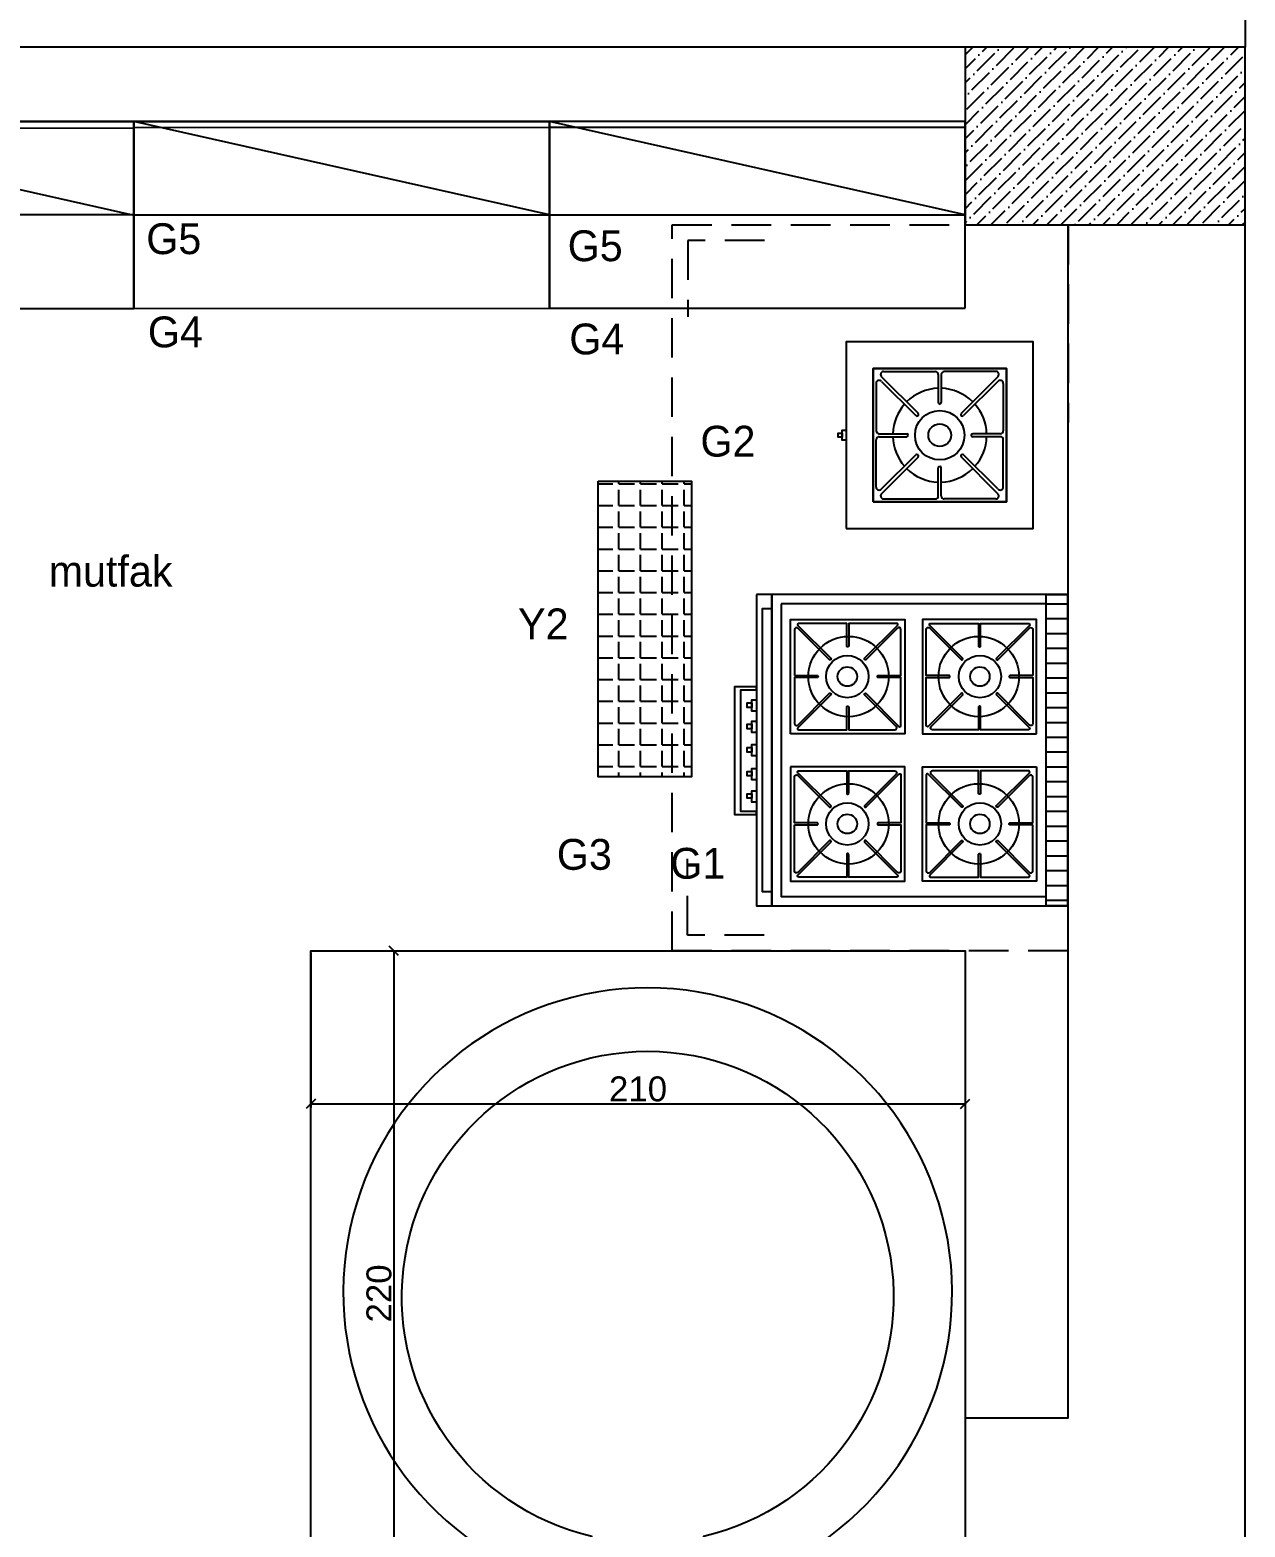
# Model space of a CAD drawing. Header units: millimetres. Extents: x -1066 to 22000, y -1118 to 1876.
# Drawn here: x 1347.7 to 1737.8, y 785.1 to 1265.8 of the extents above; entities that cross this region are included whole.
import ezdxf

# ---------------------------------------------------------------- set-up
doc = ezdxf.new("R2010")
doc.units = ezdxf.units.MM
doc.linetypes.add('HIDDENX2', pattern=[19.05, 12.7, -6.35])
doc.layers.add('DUVAR', color=1, linetype='Continuous')
doc.styles.get("Standard").update_dxf_attribs({"font": 'arial.ttf'})
doc.styles.add('TAKSİM', font='GOTHIC.TTF', dxfattribs={"height": 20})
doc.dimstyles.new('OLCU50', dxfattribs={"dimtxt": 8, "dimasz": 3, "dimexe": 1.25, "dimexo": 0.625, "dimtad": 1, "dimdec": 0, "dimtxsty": 'Standard', "dimblk": 'OBLIQUE', "dimcen": 2.5, "dimclrd": 256, "dimclre": 251, "dimclrt": 25, "dimadec": 0, "dimazin": 0, "dimtfac": 1, "dimtdec": 0, "dimtmove": 0, "dimatfit": 3, "dimldrblk": 'OBLIQUE', "dimfxl": 1, "dimarcsym": 0})

# ---------------------------------------------------------------- blocks, each defined once
blk = doc.blocks.new('A$C64684F17')
at = {"layer": 'DUVAR'}
h = blk.add_hatch(dxfattribs=at)
h.set_pattern_fill('ANSI31', color=256, scale=1.5, angle=45, style=0)
h.set_pattern_definition([(90, (-2348.432, -5716.0087), (-4.7625, 9e-16), [])])
h.paths.add_polyline_path([(0, 107), (0, 100), (100, 100), (100, 107)])
for points in [[(0, 12), (100, 12), (100, 107), (0, 107)], [(100, 100), (0, 100), (0, 107), (100, 107)], [(3, 15), (97, 15), (97, 100), (3, 100)], [(0, 7), (100, 7), (100, 12), (0, 12)], [(4.49, 12), (95.51, 12), (95.51, 9), (4.49, 9)], [(33.82, 7), (37.46, 7), (37.46, 5.54), (33.82, 5.54)], [(34.79, 5.54), (36.24, 5.54), (36.24, 4.08), (34.79, 4.08)], [(40.67, 7), (44.31, 7), (44.31, 5.54), (40.67, 5.54)], [(41.64, 5.54), (43.09, 5.54), (43.09, 4.08), (41.64, 4.08)], [(48.18, 7), (51.82, 7), (51.82, 5.54), (48.18, 5.54)], [(49.14, 5.54), (50.6, 5.54), (50.6, 4.08), (49.14, 4.08)], [(55.82, 7), (59.46, 7), (59.46, 5.54), (55.82, 5.54)], [(56.78, 5.54), (58.24, 5.54), (58.24, 4.08), (56.78, 4.08)], [(63, 7), (66.64, 7), (66.64, 5.54), (63, 5.54)], [(63.96, 5.54), (65.42, 5.54), (65.42, 4.08), (63.96, 4.08)]]:
    blk.add_lwpolyline(points, close=True, dxfattribs=at)
for points in [[(44.68, 97), (8, 97), (8, 60.32), (44.68, 60.32), (44.68, 97)], [(55.32, 97), (92, 97), (92, 60.32), (55.32, 60.32), (55.32, 97)], [(44.68, 18), (8, 18), (8, 54.68), (44.68, 54.68), (44.68, 18)], [(55.32, 18), (92, 18), (92, 54.68), (55.32, 54.68), (55.32, 18)], [(29.61, 7), (29.61, 0), (70.63, 0), (70.63, 7), (69.63, 7), (69.63, 2), (30.61, 2), (30.61, 7), (29.61, 7)]]:
    blk.add_lwpolyline(points, dxfattribs=at)
for points in [[(26.03, 95.74), (26.03, 88.45, 0.414214), (26.28, 88.19), (26.4, 88.19, 0.414214), (26.66, 88.45), (26.66, 95.74), (41.46, 95.74, -0.668179), (41.91, 94.67), (31.72, 84.48, 0.810443), (32.22, 84.1), (42.78, 94.65, -0.668179), (43.43, 94.39), (43.43, 78.97), (36.13, 78.97, 0.414214), (35.88, 78.72), (35.88, 78.6, 0.414214), (36.13, 78.34), (43.43, 78.34), (43.43, 63.54, -0.668179), (42.35, 63.09), (32.16, 73.28, 0.810443), (31.78, 72.78), (42.34, 62.22, -0.668179), (42.07, 61.57), (26.66, 61.57), (26.66, 68.87, 0.414214), (26.4, 69.12), (26.28, 69.12, 0.414214), (26.03, 68.87), (26.03, 61.57), (11.22, 61.57, -0.668179), (10.78, 62.65), (20.97, 72.84, 0.810443), (20.46, 73.22), (9.9, 62.66, -0.668179), (9.26, 62.93), (9.26, 78.34), (16.55, 78.34, 0.414214), (16.81, 78.6), (16.81, 78.72, 0.414214), (16.55, 78.97), (9.26, 78.97), (9.26, 94.39, -0.668179), (9.9, 94.65), (20.46, 84.1, 0.810443), (20.97, 84.48), (10.78, 94.67, -0.668179), (11.22, 95.74)], [(73.97, 95.74), (73.97, 88.45, -0.414214), (73.72, 88.19), (73.6, 88.19, -0.414214), (73.34, 88.45), (73.34, 95.74), (58.54, 95.74, 0.668179), (58.09, 94.67), (68.28, 84.48, -0.810443), (67.78, 84.1), (57.22, 94.65, 0.668179), (56.57, 94.39), (56.57, 78.97), (63.87, 78.97, -0.414214), (64.12, 78.72), (64.12, 78.6, -0.414214), (63.87, 78.34), (56.57, 78.34), (56.57, 63.54, 0.668179), (57.65, 63.09), (67.84, 73.28, -0.810443), (68.22, 72.78), (57.66, 62.22, 0.668179), (57.93, 61.57), (73.34, 61.57), (73.34, 68.87, -0.414214), (73.6, 69.12), (73.72, 69.12, -0.414214), (73.97, 68.87), (73.97, 61.57), (88.78, 61.57, 0.668179), (89.22, 62.65), (79.03, 72.84, -0.810443), (79.54, 73.22), (90.1, 62.66, 0.668179), (90.74, 62.93), (90.74, 78.34), (83.45, 78.34, -0.414214), (83.19, 78.6), (83.19, 78.72, -0.414214), (83.45, 78.97), (90.74, 78.97), (90.74, 94.39, 0.668179), (90.1, 94.65), (79.54, 84.1, -0.810443), (79.03, 84.48), (89.22, 94.67, 0.668179), (88.78, 95.74)], [(26.03, 19.26), (26.03, 26.55, -0.414214), (26.28, 26.81), (26.4, 26.81, -0.414214), (26.66, 26.55), (26.66, 19.26), (41.46, 19.26, 0.668179), (41.91, 20.33), (31.72, 30.52, -0.810443), (32.22, 30.9), (42.78, 20.35, 0.668179), (43.43, 20.61), (43.43, 36.03), (36.13, 36.03, -0.414214), (35.88, 36.28), (35.88, 36.4, -0.414214), (36.13, 36.66), (43.43, 36.66), (43.43, 51.46, 0.668179), (42.35, 51.91), (32.16, 41.72, -0.810443), (31.78, 42.22), (42.34, 52.78, 0.668179), (42.07, 53.43), (26.66, 53.43), (26.66, 46.13, -0.414214), (26.4, 45.88), (26.28, 45.88, -0.414214), (26.03, 46.13), (26.03, 53.43), (11.22, 53.43, 0.668179), (10.78, 52.35), (20.97, 42.16, -0.810443), (20.46, 41.78), (9.9, 52.34, 0.668179), (9.26, 52.07), (9.26, 36.66), (16.55, 36.66, -0.414214), (16.81, 36.4), (16.81, 36.28, -0.414214), (16.55, 36.03), (9.26, 36.03), (9.26, 20.61, 0.668179), (9.9, 20.35), (20.46, 30.9, -0.810443), (20.97, 30.52), (10.78, 20.33, 0.668179), (11.22, 19.26)], [(73.97, 19.26), (73.97, 26.55, 0.414214), (73.72, 26.81), (73.6, 26.81, 0.414214), (73.34, 26.55), (73.34, 19.26), (58.54, 19.26, -0.668179), (58.09, 20.33), (68.28, 30.52, 0.810443), (67.78, 30.9), (57.22, 20.35, -0.668179), (56.57, 20.61), (56.57, 36.03), (63.87, 36.03, 0.414214), (64.12, 36.28), (64.12, 36.4, 0.414214), (63.87, 36.66), (56.57, 36.66), (56.57, 51.46, -0.668179), (57.65, 51.91), (67.84, 41.72, 0.810443), (68.22, 42.22), (57.66, 52.78, -0.668179), (57.93, 53.43), (73.34, 53.43), (73.34, 46.13, 0.414214), (73.6, 45.88), (73.72, 45.88, 0.414214), (73.97, 46.13), (73.97, 53.43), (88.78, 53.43, -0.668179), (89.22, 52.35), (79.03, 42.16, 0.810443), (79.54, 41.78), (90.1, 52.34, -0.668179), (90.74, 52.07), (90.74, 36.66), (83.45, 36.66, 0.414214), (83.19, 36.4), (83.19, 36.28, 0.414214), (83.45, 36.03), (90.74, 36.03), (90.74, 20.61, -0.668179), (90.1, 20.35), (79.54, 30.9, 0.810443), (79.03, 30.52), (89.22, 20.33, -0.668179), (88.78, 19.26)]]:
    blk.add_lwpolyline(points, format="xyb", close=True, dxfattribs=at)
for centre, radius in [((26.34, 78.39), 12.9), ((73.66, 78.39), 12.9), ((26.34, 78.79), 6.79), ((26.34, 78.79), 3.12), ((73.66, 78.79), 6.79), ((73.66, 78.79), 3.12), ((26.34, 36.61), 12.9), ((73.66, 36.61), 12.9), ((26.34, 36.21), 6.79), ((26.34, 36.21), 3.12), ((73.66, 36.21), 6.79), ((73.66, 36.21), 3.12)]:
    blk.add_circle(centre, radius, dxfattribs=at)
blk = doc.blocks.new('A$C57040517')
at = {"layer": 'DUVAR'}
for p, q in [((13.35, 53.03), (28.55, 53.03)), ((46.65, 53.03), (31.45, 53.03)), ((51.43, 11.2), (51.43, 54.05)), ((9.54, 50.64), (9.54, 34.07)), ((11.11, 51.39), (23.07, 39.5)), ((12.74, 51.31), (23.68, 40.25)), ((29.52, 52.07), (29.52, 43.2)), ((30.48, 52.07), (30.48, 43.2)), ((47.26, 51.31), (36.32, 40.25)), ((48.89, 51.39), (36.93, 39.5)), ((50.46, 50.64), (50.46, 34.07)), ((23.75, 39.58), (23.75, 39.58)), ((36.25, 39.58), (36.25, 39.58)), ((9.54, 14.61), (9.54, 31.18)), ((10.5, 33.11), (19.51, 33.11)), ((10.5, 32.14), (19.51, 32.14)), ((10.5, 32.14), (19.51, 32.14)), ((49.5, 33.11), (40.49, 33.11)), ((49.5, 32.14), (40.49, 32.14)), ((49.5, 32.14), (40.49, 32.14)), ((50.46, 14.61), (50.46, 31.18)), ((11.11, 13.86), (23.07, 25.75)), ((12.74, 13.93), (23.68, 24.99)), ((23.75, 25.67), (23.75, 25.67)), ((36.25, 25.67), (36.25, 25.67)), ((47.26, 13.93), (36.32, 24.99)), ((48.89, 13.86), (36.93, 25.75)), ((29.52, 13.18), (29.52, 22.04)), ((30.48, 13.18), (30.48, 22.04)), ((8.57, 11.2), (51.43, 11.2)), ((13.35, 12.22), (28.55, 12.22)), ((46.65, 12.22), (31.45, 12.22))]:
    blk.add_line(p, q, dxfattribs=at)
for points in [[(60, 2.62), (60, 62.62), (0, 62.62), (0, 2.62)], [(51.43, 11.2), (51.43, 54.05), (8.57, 54.05), (8.57, 11.2)], [(51.43, 11.2), (8.57, 11.2), (8.57, 54.05), (51.43, 54.05)], [(51.43, 11.2), (8.57, 11.2), (8.57, 54.05), (51.43, 54.05)], [(28.36, 2.62), (31.64, 2.62), (31.64, 1.31), (28.36, 1.31)], [(29.34, 1.31), (30.66, 1.31), (30.66, 0), (29.34, 0)]]:
    blk.add_lwpolyline(points, close=True, dxfattribs=at)
for radius in [7.93, 3.64]:
    blk.add_circle((30, 32.62), radius, dxfattribs=at)
for centre, radius, start, end in [((13.35, 52.07), 0.965, 90, 231.148), ((28.55, 52.07), 0.965, 360, 90), ((31.45, 52.07), 0.965, 90, 180), ((46.65, 52.07), 0.965, 308.852, 90), ((10.5, 50.64), 0.965, 51.148, 180), ((49.5, 50.64), 0.965, 360, 128.852), ((30, 32.62), 15.07, 91.8351, 131.3748), ((30, 32.62), 15.07, 48.6252, 88.1649), ((30, 32.62), 15.07, 135.2011, 178.1649), ((23.37, 39.88), 0.483, 231.1535, 321.1357), ((23.37, 39.88), 0.483, 321.1471, 51.1404), ((30, 43.2), 0.483, 180, 270), ((30, 43.2), 0.483, 270, 360), ((36.63, 39.88), 0.483, 128.8596, 218.8529), ((36.63, 39.88), 0.483, 218.8643, 308.8465), ((30, 32.62), 15.07, 1.8351, 44.7989), ((10.5, 34.07), 0.965, 180, 270), ((49.5, 34.07), 0.965, 270, 360), ((10.5, 31.18), 0.965, 90, 180), ((30, 32.62), 15.07, 181.8351, 224.7989), ((19.51, 32.62), 0.483, 360, 90), ((19.51, 32.62), 0.483, 270, 360), ((40.49, 32.62), 0.483, 90, 180), ((40.49, 32.62), 0.483, 180, 270), ((30, 32.62), 15.07, 315.2011, 358.1649), ((49.5, 31.18), 0.965, 0, 90), ((23.37, 25.37), 0.483, 38.8643, 128.8465), ((23.37, 25.37), 0.483, 308.8596, 38.8529), ((36.63, 25.37), 0.483, 141.1471, 231.1404), ((36.63, 25.37), 0.483, 51.1535, 141.1357), ((30, 32.62), 15.07, 228.6252, 268.1649), ((30, 22.04), 0.483, 90, 180), ((30, 22.04), 0.483, 0, 90), ((30, 32.62), 15.07, 271.8351, 311.3748), ((10.5, 14.61), 0.965, 180, 308.852), ((49.5, 14.61), 0.965, 231.148, 0), ((13.35, 13.18), 0.965, 128.852, 270), ((28.55, 13.18), 0.965, 270, 0), ((31.45, 13.18), 0.965, 180, 270), ((46.65, 13.18), 0.965, 270, 51.148)]:
    blk.add_arc(centre, radius, start, end, dxfattribs=at)
blk = doc.blocks.new('_Oblique')
at = {"color": 0, "linetype": 'ByBlock', "lineweight": -2}
blk.add_line((-0.5, -0.5), (0.5, 0.5), dxfattribs=at)
blk = doc.blocks.new('*D63')
at = {"layer": 'Defpoints', "color": 0, "transparency": 16777216}
for p in [(1944.58, 764.47), (2154.58, 764.47), (2154.58, 715.39)]:
    blk.add_point(p, dxfattribs=at)
at = {"layer": 'DUVAR', "color": 251, "lineweight": -2, "transparency": 16777216}
for p, q in [((1944.58, 763.84), (1944.58, 714.14)), ((2154.58, 763.84), (2154.58, 714.14))]:
    blk.add_line(p, q, dxfattribs=at)
at = {"layer": 'DUVAR', "lineweight": -2, "transparency": 16777216}
blk.add_line((1944.58, 715.39), (2154.58, 715.39), dxfattribs=at)
at = {"layer": 'DUVAR', "lineweight": -2, "transparency": 16777216, "xscale": 3, "yscale": 3, "zscale": 3, "rotation": 180}
blk.add_blockref('_Oblique', (1944.58, 715.39), dxfattribs=at)
at = {"layer": 'DUVAR', "lineweight": -2, "transparency": 16777216, "xscale": 3, "yscale": 3, "zscale": 3}
blk.add_blockref('_Oblique', (2154.58, 715.39), dxfattribs=at)
at = {"layer": 'DUVAR', "color": 25, "transparency": 16777216, "insert": (2049.58, 720.1), "char_height": 8, "attachment_point": 5}
blk.add_mtext('210', dxfattribs=at)
blk = doc.blocks.new('*D64')
at = {"layer": 'Defpoints', "color": 0, "transparency": 16777216}
for p in [(1944.58, 764.47), (1944.58, 544.47), (1971.15, 544.47)]:
    blk.add_point(p, dxfattribs=at)
at = {"layer": 'DUVAR', "color": 251, "lineweight": -2, "transparency": 16777216}
for p, q in [((1945.21, 764.47), (1972.4, 764.47)), ((1945.21, 544.47), (1972.4, 544.47))]:
    blk.add_line(p, q, dxfattribs=at)
at = {"layer": 'DUVAR', "lineweight": -2, "transparency": 16777216}
blk.add_line((1971.15, 764.47), (1971.15, 544.47), dxfattribs=at)
at = {"layer": 'DUVAR', "lineweight": -2, "transparency": 16777216, "xscale": 3, "yscale": 3, "zscale": 3}
for p, rotation in [((1971.15, 764.47), 90), ((1971.15, 544.47), 270)]:
    blk.add_blockref('_Oblique', p, dxfattribs=dict(at, rotation=rotation))
at = {"layer": 'DUVAR', "color": 25, "transparency": 16777216, "insert": (1966.44, 654.47), "char_height": 8, "attachment_point": 5, "rotation": 90}
blk.add_mtext('220', dxfattribs=at)
blk = doc.blocks.new('A$C677022EF')
at = {"layer": 'DUVAR'}
for p, q in [((78.16, 11.98), (77.24, 11.06)), ((78.04, 11.86), (79.95, 11.86)), ((79.95, 11.98), (79.95, 11.06)), ((79.95, 11.98), (79.95, 11.06)), ((81.87, 11.86), (79.95, 11.86)), ((81.75, 11.98), (82.67, 11.06)), ((102.11, 11.98), (101.2, 11.06)), ((101.99, 11.86), (103.91, 11.86)), ((103.91, 11.98), (103.91, 11.06)), ((103.91, 11.98), (103.91, 11.06)), ((105.83, 11.86), (103.91, 11.86)), ((105.7, 11.98), (106.62, 11.06)), ((126.07, 11.98), (125.15, 11.06)), ((125.95, 11.86), (127.86, 11.86)), ((127.86, 11.98), (127.86, 11.06)), ((127.86, 11.98), (127.86, 11.06)), ((129.78, 11.86), (127.86, 11.86)), ((129.66, 11.98), (130.58, 11.06)), ((150.03, 11.98), (149.11, 11.06)), ((149.13, 8.38), (149.13, 11.98)), ((149.9, 11.86), (151.82, 11.86)), ((151.82, 11.98), (151.82, 11.06)), ((151.82, 11.98), (151.82, 11.06)), ((153.74, 11.86), (151.82, 11.86)), ((153.61, 11.98), (154.53, 11.06)), ((71.27, 8.38), (149.13, 8.38))]:
    blk.add_line(p, q, dxfattribs=at)
blk.add_lwpolyline([(211.5, 11.98), (1.5, 11.98), (1.5, 231.98), (211.5, 231.98)], close=True, dxfattribs=at)
blk.add_lwpolyline([(157.51, 37.15, 3.818729), (61.69, 37.15), (61.69, 11.98), (157.51, 11.98)], format="xyb", close=True, dxfattribs=at)
for points in [[(79.66, 17.97), (85.65, 34.46), (91.64, 34.46), (91.64, 43.94, -8.672066), (127.57, 43.94), (127.57, 34.46), (133.56, 34.46), (139.55, 17.97)], [(61.69, 9.58), (61.69, 5.99, 0.414214), (67.68, 0), (151.52, 0, 0.414214), (157.51, 5.99), (157.51, 9.58)]]:
    blk.add_lwpolyline(points, format="xyb", dxfattribs=at)
blk.add_circle((109.6, 24.88), 10.78, dxfattribs=at)
dim = blk.add_linear_dim(base=(211.5, 182.9), p1=(1.5, 231.98), p2=(211.5, 231.98), dimstyle='OLCU50', dxfattribs=at)
dim.commit()
dim.dimension.update_dxf_attribs({"geometry": '*D63', "text_midpoint": (106.5, 187.61), "insert": (-1943.08, -532.49)})
dim = blk.add_linear_dim(base=(28.07, 11.98), p1=(1.5, 231.98), p2=(1.5, 11.98), angle=90, dimstyle='OLCU50', dxfattribs=at)
dim.commit()
dim.dimension.update_dxf_attribs({"geometry": '*D64', "text_midpoint": (23.36, 121.98), "insert": (-1943.08, -532.49)})

msp = doc.modelspace()

# ---------------------------------------------------------------- hatches: boundary and pattern name
at = {"layer": 'DUVAR'}
h = msp.add_hatch(dxfattribs=at)
h.set_pattern_fill('ANSI36', color=157)
h.set_pattern_definition([(45, (-49.989, 5e-13), (1.683798, 6.173926), [7.9375, -1.5875, 0, -1.5875])])
h.paths.add_polyline_path([(1737.76, 1260.29), (1647.86, 1260.29), (1647.86, 1203.26), (1737.76, 1203.26)])
h = msp.add_hatch(dxfattribs=at)
h.set_pattern_fill('ANGLE', color=256, angle=360)
h.set_pattern_definition([(360, (5909.3034, 2195.796), (-9e-15, 6.985), [5.08, -1.905]), (90, (5909.3034, 2195.796), (-6.985, -9e-15), [5.08, -1.905])])
h.paths.add_polyline_path([(1560.05, 1025.96), (1530.05, 1025.96), (1530.05, 1120.96), (1560.05, 1120.96)])

# ---------------------------------------------------------------- linework, layer by layer
msp.add_line((1737.76, 1751.66), (1737.76, 1260.29))
msp.add_lwpolyline([(1247.54, 1236.5), (1647.86, 1236.5), (1647.86, 1203.26), (1680.86, 1203.26), (1680.86, 820.12), (1647.88, 820.12), (1647.88, -465.01), (1737.76, -465.01), (1737.76, 1260.29), (1737.76, 1260.29), (1247.54, 1260.29), (1247.54, 1210.78), (1202.22, 1210.78)])
for p, q in [((1247.54, 1236.46), (1380.98, 1206.39)), ((1514.42, 1206.49), (1380.98, 1236.43)), ((1647.86, 1206.5), (1514.42, 1236.49))]:
    msp.add_line(p, q, dxfattribs=at)
for points in [[(1647.86, 1203.26), (1737.76, 1203.26), (1737.76, 1260.29), (1647.86, 1260.29)], [(1380.98, 1236.43), (1247.54, 1236.5), (1247.54, 1176.43), (1380.98, 1176.35)], [(1247.54, 1234.43), (1380.98, 1234.35), (1380.98, 1236.43), (1247.54, 1236.5)], [(1380.98, 1206.43), (1247.54, 1206.46), (1247.54, 1236.46), (1380.98, 1236.43)], [(1514.42, 1176.49), (1514.42, 1236.49), (1380.98, 1236.43), (1380.98, 1176.43)], [(1380.98, 1234.43), (1380.98, 1236.43), (1514.42, 1236.49), (1514.42, 1234.49)], [(1380.98, 1236.43), (1380.98, 1206.43), (1514.42, 1206.49), (1514.42, 1236.49)], [(1647.86, 1176.5), (1647.86, 1236.5), (1514.42, 1236.49), (1514.42, 1176.49)], [(1514.42, 1234.49), (1514.42, 1236.49), (1647.86, 1236.5), (1647.86, 1234.5)], [(1514.42, 1236.49), (1514.42, 1206.49), (1647.86, 1206.5), (1647.86, 1236.5)], [(1530.05, 1120.96), (1560.05, 1120.96), (1560.05, 1025.96), (1530.05, 1025.96)]]:
    msp.add_lwpolyline(points, close=True, dxfattribs=at)
at = {"layer": 'DUVAR', "linetype": 'HIDDENX2'}
msp.add_lwpolyline([(1553.88, 1203.26), (1680.94, 1203.26), (1680.86, 970.12), (1553.81, 970.12)], close=True, dxfattribs=at)
for points in [[(1583.46, 1198.26), (1558.88, 1198.26), (1558.88, 1173.68)], [(1583.39, 975.12), (1558.81, 975.12), (1558.81, 999.7)]]:
    msp.add_lwpolyline(points, dxfattribs=at)

# ---------------------------------------------------------------- block references
at = {"layer": 'DUVAR', "rotation": 270}
for name, p in [('A$C57040517', (1607.12, 1165.71)), ('A$C64684F17', (1573.86, 1084.55))]:
    msp.add_blockref(name, p, dxfattribs=at)
at = {"layer": 'DUVAR'}
msp.add_blockref('A$C677022EF', (1436.38, 738.14), dxfattribs=at)

# ---------------------------------------------------------------- texts
at = {"style": 'TAKSİM'}
for s, p in [('G5', (1385, 1193.86, 0)), ('G5', (1520.3, 1191.59, 0)), ('G4', (1385.51, 1163.93, 0)), ('G4', (1520.82, 1161.66, 0)), ('G2', (1562.92, 1128.84, 0)), ('mutfak', (1353.68, 1087.1)), ('Y2', (1504.37, 1070.17, 0)), ('G3', (1516.81, 996.16, 0)), ('G1', (1553.24, 993.29, 0))]:
    msp.add_text(s, height=9.9, dxfattribs=at).set_placement(p)

doc.saveas('drawing.dxf')
